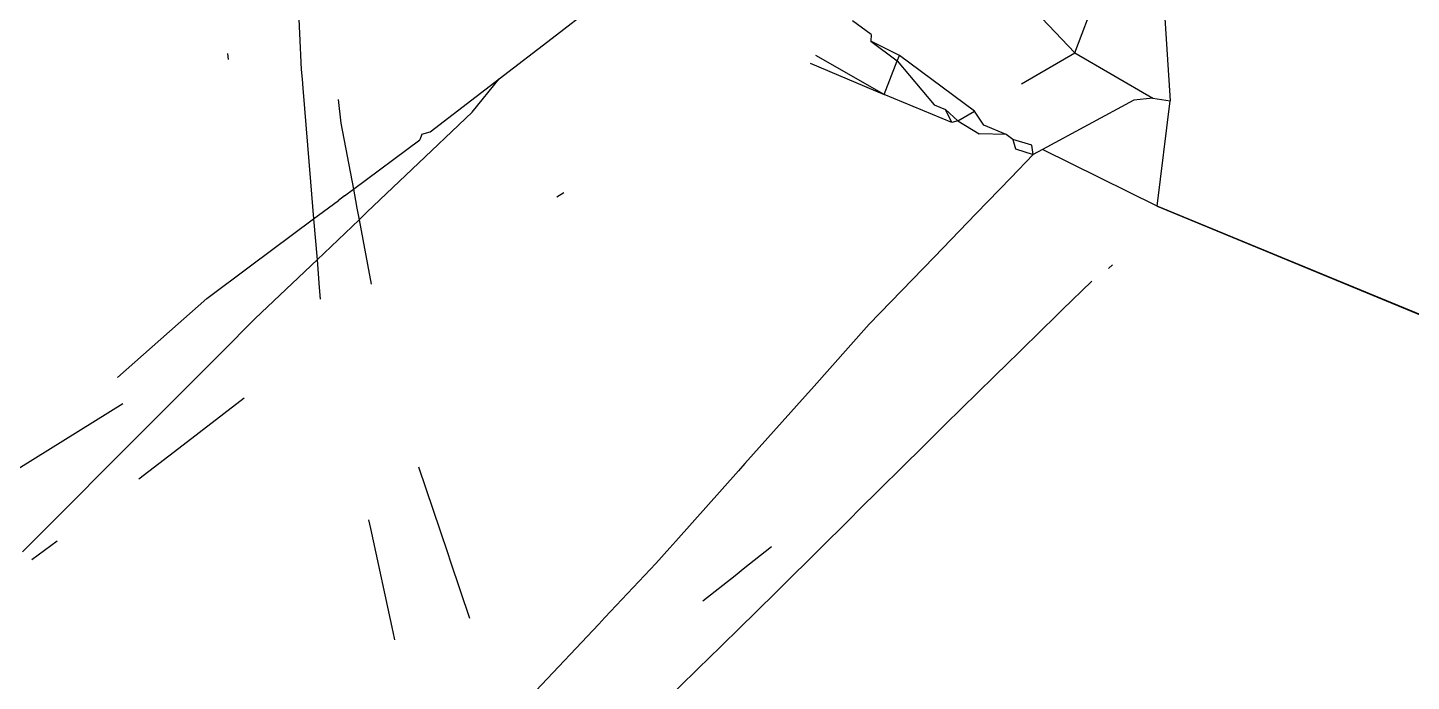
# Model space of a CAD drawing. Header units: inches. Extents: x 3324238 to 135265466, y -1036581 to 20094598.
# Drawn here: x 3354737.1371 to 3354737.4181, y -519087.7033 to -519087.5705 of the extents above; entities that cross this region are included whole.
import ezdxf

# ---------------------------------------------------------------- set-up
doc = ezdxf.new("R2010")
doc.units = ezdxf.units.IN
doc.header["$MEASUREMENT"] = 0

msp = doc.modelspace()

# ---------------------------------------------------------------- linework, layer by layer
for p, q in [((3354737.34976, -519087.57565, 0.00267), (3354737.36462, -519087.53648, 0.00267)), ((3354737.36628, -519087.54195, 0.00267), (3354737.36915, -519087.58538, 0.00267)), ((3354737.33541, -519087.5605, 0.00267), (3354737.34976, -519087.57565, 0.00267)), ((3354737.19197, -519087.56412, 0.00267), (3354737.19269, -519087.57903, 0.00267)), ((3354737.24363, -519087.57265, 0.00267), (3354737.25225, -519087.56602, 0.00267)), ((3354737.30844, -519087.57196, 0.00267), (3354737.30463, -519087.56913, 0.00267)), ((3354737.30844, -519087.57196, 0.00267), (3354737.30839, -519087.57327, 0.00267)), ((3354737.23288, -519087.58092, 0.00267), (3354737.24363, -519087.57265, 0.00267)), ((3354737.30839, -519087.57327, 0.00267), (3354737.31374, -519087.57726, 0.00267)), ((3354737.31416, -519087.57619, 0.00267), (3354737.30839, -519087.57327, 0.00267)), ((3354737.17768, -519087.57579, 0.00267), (3354737.17788, -519087.57704, 0.00267)), ((3354737.31104, -519087.58409, 0.00267), (3354737.29718, -519087.57623, 0.00267)), ((3354737.31104, -519087.58409, 0.00267), (3354737.31374, -519087.57726, 0.00267)), ((3354737.31374, -519087.57726, 0.00267), (3354737.31416, -519087.57619, 0.00267)), ((3354737.31374, -519087.57726, 0.00267), (3354737.32124, -519087.58619, 0.00267)), ((3354737.32942, -519087.58749, 0.00267), (3354737.31416, -519087.57619, 0.00267)), ((3354737.33896, -519087.58194, 0.00267), (3354737.34976, -519087.57565, 0.00267)), ((3354737.34976, -519087.57565, 0.00267), (3354737.3656, -519087.58484, 0.00267)), ((3354737.19269, -519087.57903, 0.00267), (3354737.19285, -519087.58099, 0.00267)), ((3354737.29604, -519087.57778, 0.00267), (3354737.31104, -519087.58409, 0.00267)), ((3354737.19285, -519087.58099, 0.00267), (3354737.193, -519087.58284, 0.00267)), ((3354737.193, -519087.58284, 0.00267), (3354737.19458, -519087.60187, 0.00267)), ((3354737.2189, -519087.59167, 0.00267), (3354737.23288, -519087.58092, 0.00267)), ((3354737.22742, -519087.5877, 0.00267), (3354737.23288, -519087.58092, 0.00267)), ((3354737.20018, -519087.58511, 0.00267), (3354737.20076, -519087.58997, 0.00267)), ((3354737.32482, -519087.5898, 0.00267), (3354737.31104, -519087.58409, 0.00267)), ((3354737.36176, -519087.58524, 0.00267), (3354737.34323, -519087.5953, 0.00267)), ((3354737.3656, -519087.58484, 0.00267), (3354737.36176, -519087.58524, 0.00267)), ((3354737.3656, -519087.58484, 0.00267), (3354737.36915, -519087.58538, 0.00267)), ((3354737.36654, -519087.60679, 0.00267), (3354737.36915, -519087.58538, 0.00267)), ((3354737.22194, -519087.59291, 0.00267), (3354737.22742, -519087.5877, 0.00267)), ((3354737.32124, -519087.58619, 0.00267), (3354737.32352, -519087.58714, 0.00267)), ((3354737.32352, -519087.58714, 0.00267), (3354737.32605, -519087.58945, 0.00267)), ((3354737.32482, -519087.5898, 0.00267), (3354737.32352, -519087.58714, 0.00267)), ((3354737.32605, -519087.58945, 0.00267), (3354737.32942, -519087.58749, 0.00267)), ((3354737.33131, -519087.59037, 0.00267), (3354737.32942, -519087.58749, 0.00267)), ((3354737.20076, -519087.58997, 0.00267), (3354737.20327, -519087.60337, 0.00267)), ((3354737.2172, -519087.59216, 0.00267), (3354737.2189, -519087.59167, 0.00267)), ((3354737.32605, -519087.58945, 0.00267), (3354737.32482, -519087.5898, 0.00267)), ((3354737.32605, -519087.58945, 0.00267), (3354737.33035, -519087.59209, 0.00267)), ((3354737.33583, -519087.59224, 0.00267), (3354737.33131, -519087.59037, 0.00267)), ((3354737.20327, -519087.60337, 0.00267), (3354737.21674, -519087.59332, 0.00267)), ((3354737.20601, -519087.60805, 0.00267), (3354737.22048, -519087.5943, 0.00267)), ((3354737.2172, -519087.59216, 0.00267), (3354737.21674, -519087.59332, 0.00267)), ((3354737.22048, -519087.5943, 0.00267), (3354737.22194, -519087.59291, 0.00267)), ((3354737.33583, -519087.59224, 0.00267), (3354737.33035, -519087.59209, 0.00267)), ((3354737.33723, -519087.59327, 0.00267), (3354737.33583, -519087.59224, 0.00267)), ((3354737.33723, -519087.59327, 0.00267), (3354737.33771, -519087.59513, 0.00267)), ((3354737.34103, -519087.59439, 0.00267), (3354737.33723, -519087.59327, 0.00267)), ((3354737.34135, -519087.59632, 0.00267), (3354737.34103, -519087.59439, 0.00267)), ((3354737.34135, -519087.59632, 0.00267), (3354737.33679, -519087.60104, 0.00267)), ((3354737.33771, -519087.59513, 0.00267), (3354737.34135, -519087.59632, 0.00267)), ((3354737.34323, -519087.5953, 0.00267), (3354737.34135, -519087.59632, 0.00267)), ((3354737.36654, -519087.60679, 0.00267), (3354737.34323, -519087.5953, 0.00267)), ((3354737.19458, -519087.60187, 0.00267), (3354737.1952, -519087.60939, 0.00267)), ((3354737.33679, -519087.60104, 0.00267), (3354737.32976, -519087.60832, 0.00267)), ((3354737.1952, -519087.60939, 0.00267), (3354737.20024, -519087.60563, 0.00267)), ((3354737.20146, -519087.60472, 0.00267), (3354737.20024, -519087.60563, 0.00267)), ((3354737.20146, -519087.60472, 0.00267), (3354737.20327, -519087.60337, 0.00267)), ((3354737.20327, -519087.60337, 0.00267), (3354737.2037, -519087.60564, 0.00267)), ((3354737.2037, -519087.60564, 0.00267), (3354737.20399, -519087.60721, 0.00267)), ((3354737.246, -519087.60408, 0.00267), (3354737.24459, -519087.60499, 0.00267)), ((3354737.20399, -519087.60721, 0.00267), (3354737.20443, -519087.60956, 0.00267)), ((3354737.20443, -519087.60956, 0.00267), (3354737.20601, -519087.60805, 0.00267)), ((3354737.32976, -519087.60832, 0.00267), (3354737.32119, -519087.61718, 0.00267)), ((3354738.96952, -519088.26877, 0.00267), (3354737.36654, -519087.60679, 0.00267)), ((3354737.36654, -519087.60679, 0.00267), (3354738.96982, -519088.27101, 0.00267)), ((3354737.18239, -519087.61895, 0.00267), (3354737.1952, -519087.60939, 0.00267)), ((3354737.1952, -519087.60939, 0.00267), (3354737.19589, -519087.61767, 0.00267)), ((3354737.19589, -519087.61767, 0.00267), (3354737.20443, -519087.60956, 0.00267)), ((3354737.20443, -519087.60956, 0.00267), (3354737.20688, -519087.62265, 0.00267)), ((3354737.1735, -519087.62557, 0.00267), (3354737.18239, -519087.61895, 0.00267)), ((3354737.19083, -519087.62249, 0.00267), (3354737.19589, -519087.61767, 0.00267)), ((3354737.19589, -519087.61767, 0.00267), (3354737.19636, -519087.62331, 0.00267)), ((3354737.30804, -519087.6308, 0.00267), (3354737.32119, -519087.61718, 0.00267)), ((3354737.35742, -519087.61872, 0.00267), (3354737.3566, -519087.61943, 0.00267)), ((3354737.18331, -519087.62963, 0.00267), (3354737.19083, -519087.62249, 0.00267)), ((3354737.35322, -519087.62201, 0.00267), (3354737.34723, -519087.62788, 0.00267)), ((3354737.19636, -519087.62331, 0.00267), (3354737.19656, -519087.62571, 0.00267)), ((3354737.1735, -519087.62557, 0.00267), (3354737.16594, -519087.63224, 0.00267)), ((3354737.34723, -519087.62788, 0.00267), (3354737.34622, -519087.62886, 0.00267)), ((3354737.1764, -519087.63657, 0.00267), (3354737.18331, -519087.62963, 0.00267)), ((3354737.30804, -519087.6308, 0.00267), (3354737.29628, -519087.64398, 0.00267)), ((3354737.34622, -519087.62886, 0.00267), (3354737.33543, -519087.63943, 0.00267)), ((3354737.16594, -519087.63224, 0.00267), (3354737.15536, -519087.64157, 0.00267)), ((3354737.17539, -519087.63758, 0.00267), (3354737.1764, -519087.63657, 0.00267)), ((3354737.16121, -519087.65182, 0.00267), (3354737.17539, -519087.63758, 0.00267)), ((3354737.33543, -519087.63943, 0.00267), (3354737.33422, -519087.64062, 0.00267)), ((3354737.33344, -519087.64138, 0.00267), (3354737.32346, -519087.65116, 0.00267)), ((3354737.33422, -519087.64062, 0.00267), (3354737.33344, -519087.64138, 0.00267)), ((3354737.29628, -519087.64398, 0.00267), (3354737.29503, -519087.64538, 0.00267)), ((3354737.15649, -519087.64692, 0.00267), (3354737.13261, -519087.6618, 0.00267)), ((3354737.16783, -519087.65593, 0.00267), (3354737.18109, -519087.64571, 0.00267)), ((3354737.29503, -519087.64538, 0.00267), (3354737.2828, -519087.6591, 0.00267)), ((3354737.15817, -519087.65487, 0.00267), (3354737.16028, -519087.65276, 0.00267)), ((3354737.16028, -519087.65276, 0.00267), (3354737.16121, -519087.65182, 0.00267)), ((3354737.32055, -519087.65404, 0.00267), (3354737.32346, -519087.65116, 0.00267)), ((3354737.14098, -519087.67213, 0.00267), (3354737.15817, -519087.65487, 0.00267)), ((3354737.15972, -519087.66218, 0.00267), (3354737.16783, -519087.65593, 0.00267)), ((3354737.30582, -519087.66864, 0.00267), (3354737.3191, -519087.65548, 0.00267)), ((3354737.3191, -519087.65548, 0.00267), (3354737.32055, -519087.65404, 0.00267)), ((3354737.2828, -519087.6591, 0.00267), (3354737.28152, -519087.66054, 0.00267)), ((3354737.21649, -519087.65973, 0.00267), (3354737.22237, -519087.67714, 0.00267)), ((3354737.28152, -519087.66054, 0.00267), (3354737.26878, -519087.67483, 0.00267)), ((3354737.29051, -519087.68383, 0.00267), (3354737.30434, -519087.67011, 0.00267)), ((3354737.30434, -519087.67011, 0.00267), (3354737.30582, -519087.66864, 0.00267)), ((3354737.13609, -519087.67704, 0.00267), (3354737.14098, -519087.67213, 0.00267)), ((3354737.20636, -519087.67051, 0.00267), (3354737.20674, -519087.67224, 0.00267)), ((3354737.20674, -519087.67224, 0.00267), (3354737.2113, -519087.69326, 0.00267)), ((3354737.13799, -519087.67856, 0.00267), (3354737.14313, -519087.67477, 0.00267)), ((3354737.26878, -519087.67483, 0.00267), (3354737.26752, -519087.67623, 0.00267)), ((3354737.28246, -519087.68049, 0.00267), (3354737.28821, -519087.67594, 0.00267)), ((3354737.22237, -519087.67714, 0.00267), (3354737.22302, -519087.67907, 0.00267)), ((3354737.26752, -519087.67623, 0.00267), (3354737.26473, -519087.67937, 0.00267)), ((3354737.22302, -519087.67907, 0.00267), (3354737.22687, -519087.69046, 0.00267)), ((3354737.26473, -519087.67937, 0.00267), (3354737.25434, -519087.69038, 0.00267)), ((3354737.2808, -519087.6818, 0.00267), (3354737.28246, -519087.68049, 0.00267)), ((3354737.27426, -519087.68698, 0.00267), (3354737.2808, -519087.6818, 0.00267)), ((3354737.28905, -519087.68527, 0.00267), (3354737.29051, -519087.68383, 0.00267)), ((3354737.2815, -519087.69275, 0.00267), (3354737.28905, -519087.68527, 0.00267)), ((3354737.25311, -519087.69169, 0.00267), (3354737.2403, -519087.70527, 0.00267)), ((3354737.25434, -519087.69038, 0.00267), (3354737.25311, -519087.69169, 0.00267)), ((3354737.2815, -519087.69275, 0.00267), (3354737.27511, -519087.69898, 0.00267)), ((3354737.2113, -519087.69326, 0.00267), (3354737.21166, -519087.69492, 0.00267)), ((3354737.27373, -519087.70033, 0.00267), (3354737.26022, -519087.71352, 0.00267)), ((3354737.27511, -519087.69898, 0.00267), (3354737.27373, -519087.70033, 0.00267))]:
    msp.add_line(p, q)

doc.saveas('drawing.dxf')
